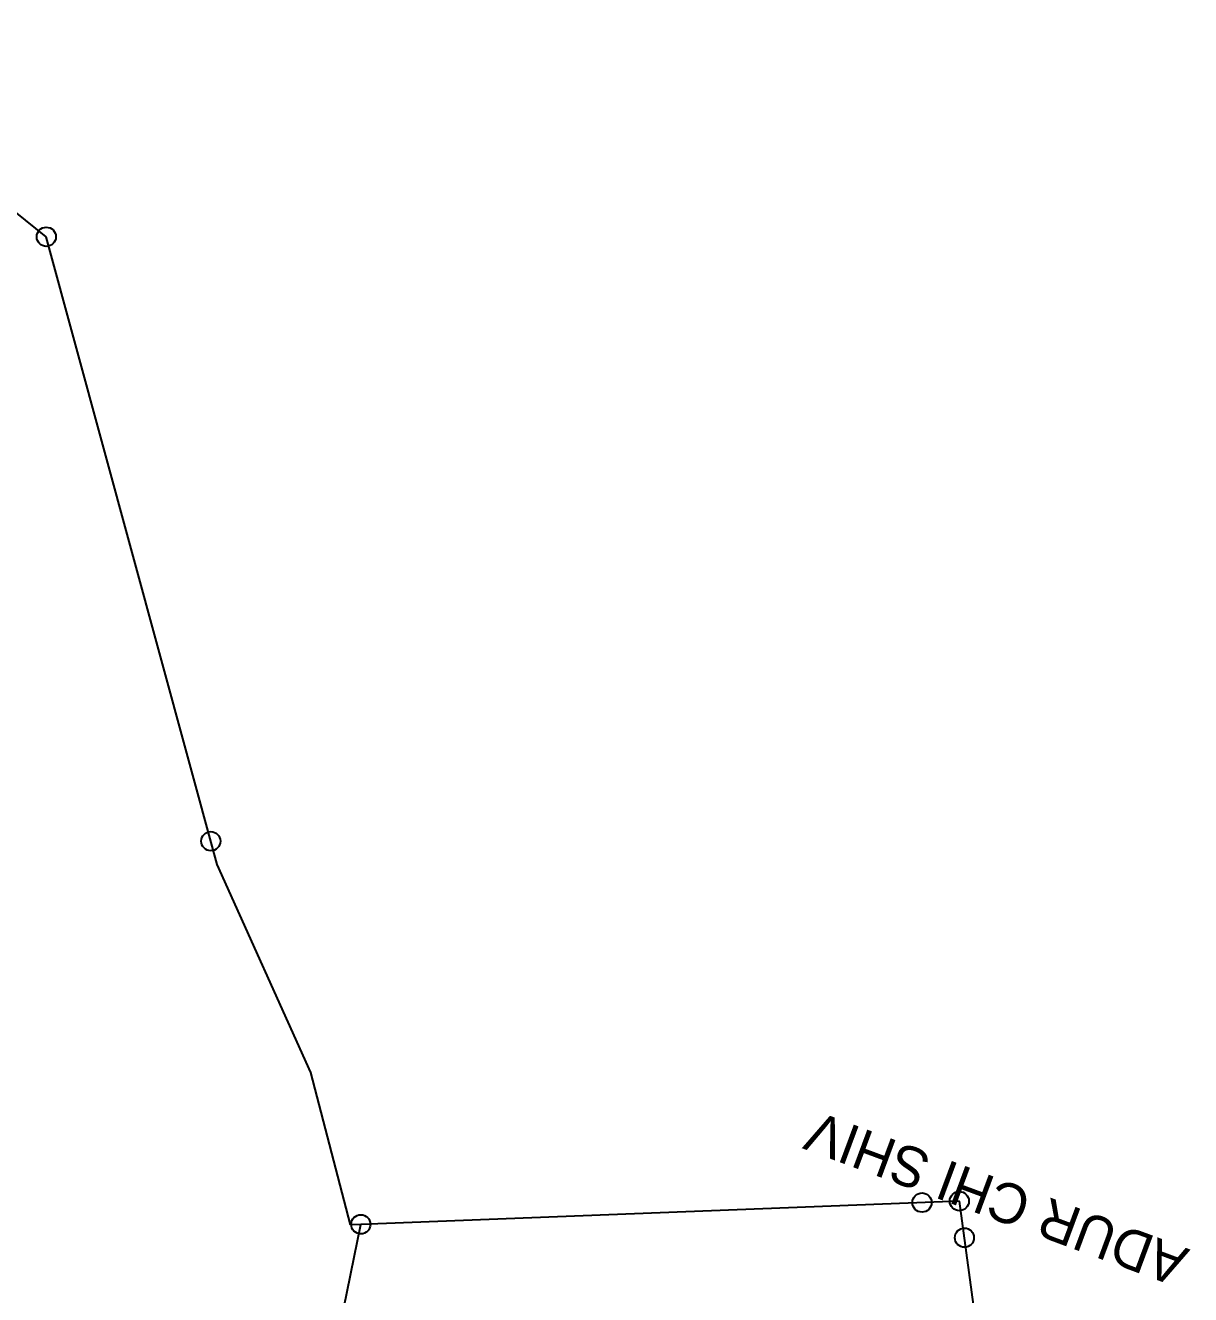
# Model space of a CAD drawing. Header units: metres. Extents: x 305256 to 309406, y 1922831 to 1926292.
# Drawn here: x 307521 to 308274, y 1924283 to 1925103 of the extents above; entities that cross this region are included whole.
import ezdxf

# ---------------------------------------------------------------- set-up
doc = ezdxf.new("R2010")
doc.units = ezdxf.units.M
for name, color, linetype in [('POLY_PARCEL', 6, 'Continuous'), ('TEXT_MAPOUT', 7, 'Continuous'), ('V_BOUND_LINE', 7, 'Continuous')]:
    doc.layers.add(name, color=color, linetype=linetype)

msp = doc.modelspace()

# ---------------------------------------------------------------- linework, layer by layer
for centre in [(307534.6, 1924966.32), (307640.83, 1924575.75), (308100.2, 1924342.23), (308124.33, 1924343.16), (307737.69, 1924328.17), (308127.58, 1924319.54)]:
    msp.add_circle(centre, 6.19)
at = {"layer": 'POLY_PARCEL'}
msp.add_line((307695.28, 1924121.02), (307737.69, 1924328.17), dxfattribs=at)
at = {"layer": 'V_BOUND_LINE'}
for p, q in [((307534.6, 1924966.32), (307363.34, 1925102.91)), ((307644.91, 1924560.72), (307534.6, 1924966.32)), ((307705.34, 1924426.21), (307644.91, 1924560.72)), ((307730.99, 1924327.91), (307705.34, 1924426.21)), ((308124.33, 1924343.16), (307737.69, 1924328.17)), ((308156.98, 1924105.64), (308124.33, 1924343.16)), ((307737.69, 1924328.17), (307730.99, 1924327.91))]:
    msp.add_line(p, q, dxfattribs=at)

# ---------------------------------------------------------------- texts
at = {"layer": 'TEXT_MAPOUT', "ltscale": 10}
msp.add_text('ADUR CHI SHIV', height=25.9595, rotation=159.62906, dxfattribs=at).set_placement((308273.74, 1924311.81))

doc.saveas('drawing.dxf')
